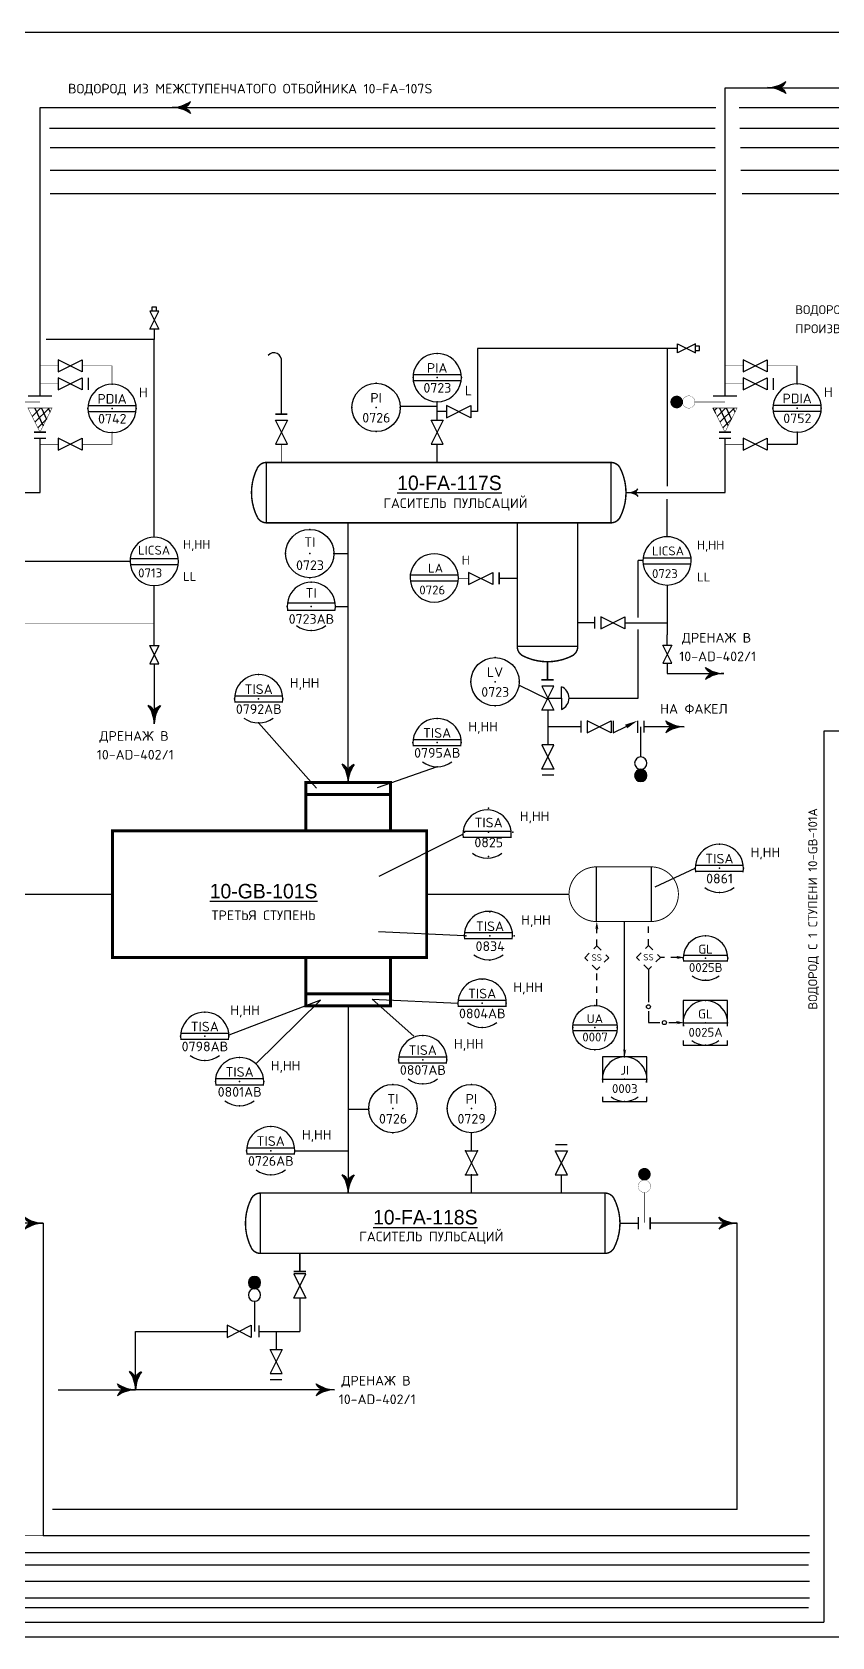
# Model space of a CAD drawing. Extents: x 230 to 652, y 120 to 276.
# Drawn here: x 380.5 to 393.08, y 123.62 to 148.87 of the extents above; entities that cross this region are included whole.
import ezdxf
from ezdxf.enums import TextEntityAlignment as Align

# ---------------------------------------------------------------- set-up
doc = ezdxf.new("R2010")
doc.units = 0
doc.header["$MEASUREMENT"] = 0
for name, pattern in [('DASH', [0.15625, 0.09375, -0.0625]), ('HIDDEN', [0.125, 0.0625, -0.0625]), ('SDASH', [0.09375, 0.046875, -0.046875])]:
    doc.linetypes.add(name, pattern=pattern)
doc.layers.get('0').update_dxf_attribs({"linetype": 'CONTINUOUS'})
for name, color, linetype in [('IN-ATTRIBS', 7, 'CONTINUOUS'), ('IN-ELECTRICAL', 7, 'HIDDEN'), ('IN-EQUIP', 6, 'CONTINUOUS'), ('IN-EQUIPMENT', 7, 'CONTINUOUS'), ('IN-FUTURE', 7, 'DASH'), ('IN-INST-TAP', 7, 'CONTINUOUS'), ('IN-INSTRUMENT', 7, 'SDASH'), ('IN-MAJ-PROC', 3, 'CONTINUOUS'), ('IN-MIN-PROC', 7, 'CONTINUOUS'), ('IN-SOFTWARE', 7, 'CONTINUOUS'), ('IN-TEXT', 51, 'CONTINUOUS')]:
    doc.layers.add(name, color=color, linetype=linetype)
doc.styles.add('ATTRIBS', font='SIMPLEX', dxfattribs={"width": 0.8, "height": 0.125})
doc.styles.add('B2', font='AU101S01', dxfattribs={"height": 0.14})
doc.styles.add('NARROW', font='simplex', dxfattribs={"width": 0.75, "height": 0.1})
doc.styles.add('S1', font='SIMPLEX.shx')
doc.styles.add('SIMPLEX', font='SIMPLEX')

# ---------------------------------------------------------------- blocks, each defined once
blk = doc.blocks.new('BUBTEXT')
at = {"layer": 'IN-ATTRIBS'}
for p in [(0, 0.25), (-0.25, 0), (0, 0), (0.25, 0), (0, -0.25)]:
    blk.add_point(p, dxfattribs=at)
at = {"layer": 'IN-ATTRIBS', "flags": 1}
for tag, style, width, p in [('IDNUM', 'ATTRIBS', 0.8, (0.009, 0.584)), ('DWGNO', 'ATTRIBS', 0.8, (0.003, 0.447)), ('FILENO', 'ATTRIBS', 0.8, (-0.003, 0.311)), ('LOC', 'ATTRIBS', 0.8, (-0.08, -0.422)), ('SIG', 'ATTRIBS', 0.8, (-0.087, -0.563)), ('INSTALL', 'ATTRIBS', 0.8, (-0.087, -0.699)), ('SERV', 'ATTRIBS', 0.8, (-0.083, -0.838)), ('DATE', 'ATTRIBS', 0.8, (-0.088, -0.969)), ('CSYS', 'NARROW', 0.75, (-0.087, -1.243)), ('DES', 'NARROW', 0.75, (-0.087, -1.102))]:
    blk.add_attdef(tag, text='', height=0.1, dxfattribs=dict(at, style=style, width=width)).set_placement(p, align=Align.CENTER)
at = {"layer": 'IN-ATTRIBS', "style": 'ATTRIBS', "flags": 1}
blk.add_attdef('SYSCDI', text='', height=0.1, dxfattribs=at).set_placement((-0.312, 0.312), align=Align.RIGHT)
at = {"layer": 'IN-ATTRIBS', "style": 'S1'}
for tag, p in [('XT', (0.324, 0.257)), ('A1', (0.323, 0.115)), ('A2', (0.323, -0.035)), ('A3', (0.323, -0.185)), ('RES', (0.323, -0.342))]:
    blk.add_attdef(tag, p, '', height=0.1, dxfattribs=at)
at = {"layer": 'IN-ATTRIBS', "style": 'ATTRIBS'}
blk.add_attdef('SYSCDV', text='', height=0.1, dxfattribs=at).set_placement((-0.312, 0.141), align=Align.RIGHT)
at = {"layer": 'IN-ATTRIBS', "style": 'S1'}
for tag, p in [('INSTTYPE', (0, 0.05)), ('TAGNUM', (0.002, -0.156)), ('MD', (0.402, -0.565)), ('SZ', (0.402, -0.696))]:
    blk.add_attdef(tag, text='', height=0.1, dxfattribs=at).set_placement(p, align=Align.CENTER)
blk = doc.blocks.new('PE2')
for points in [[(0, 0, 0.150368), (0.188, 0.062, 0.150368)], [(0.125, 0, 0.206864), (0.188, 0.062, 0.206864)], [(0.125, 0, -0.206864), (0.188, -0.062, -0.206864)]]:
    blk.add_lwpolyline(points, format="xyb")
blk.add_arc((-0.008, -0.336), 0.336, 54.4623, 88.6678)
for points in [[(0, 0), (0.125, 0), (0.04, 0.003), (0.141, 0.008)], [(0, 0), (0.125, 0), (0.04, -0.003), (0.141, -0.008)], [(0.04, 0.003), (0.141, 0.008), (0.079, 0.011), (0.156, 0.019)], [(0.079, 0.011), (0.156, 0.019), (0.117, 0.024), (0.169, 0.031)], [(0.117, 0.024), (0.169, 0.031), (0.154, 0.041), (0.179, 0.046)], [(0.154, 0.041), (0.179, 0.046), (0.188, 0.062)], [(0.04, -0.003), (0.141, -0.008), (0.079, -0.011), (0.156, -0.019)], [(0.079, -0.011), (0.156, -0.019), (0.117, -0.024), (0.169, -0.031)], [(0.117, -0.024), (0.169, -0.031), (0.154, -0.041), (0.179, -0.046)], [(0.154, -0.041), (0.179, -0.046), (0.188, -0.062)]]:
    blk.add_solid(points)
blk = doc.blocks.new('PE13')
at = {"const_width": 0.015}
for points in [[(0, 0), (0.1875, 0)], [(0.1875, 0.0625), (0.1875, -0.0625)]]:
    blk.add_lwpolyline(points, dxfattribs=at)
blk = doc.blocks.new('PE3')
for points in [[(0, 0, 0.150368), (0.188, 0.062, 0.150368)], [(0.125, 0, 0.206864), (0.188, 0.062, 0.206864)], [(0.125, 0, -0.206864), (0.188, -0.062, -0.206864)]]:
    blk.add_lwpolyline(points, format="xyb")
blk.add_arc((-0.008, -0.336), 0.336, 54.4623, 88.6678)
for points in [[(0, 0), (0.125, 0), (0.04, 0.003), (0.141, 0.008)], [(0, 0), (0.125, 0), (0.04, -0.003), (0.141, -0.008)], [(0.04, 0.003), (0.141, 0.008), (0.079, 0.011), (0.156, 0.019)], [(0.079, 0.011), (0.156, 0.019), (0.117, 0.024), (0.169, 0.031)], [(0.117, 0.024), (0.169, 0.031), (0.154, 0.041), (0.179, 0.046)], [(0.154, 0.041), (0.179, 0.046), (0.188, 0.062)], [(0.04, -0.003), (0.141, -0.008), (0.079, -0.011), (0.156, -0.019)], [(0.079, -0.011), (0.156, -0.019), (0.117, -0.024), (0.169, -0.031)], [(0.117, -0.024), (0.169, -0.031), (0.154, -0.041), (0.179, -0.046)], [(0.154, -0.041), (0.179, -0.046), (0.188, -0.062)]]:
    blk.add_solid(points)
blk = doc.blocks.new('PD14')
for points, const_width in [([(0.03, 0.5, 1), (0.095, 0.5, 1)], 0.065), ([(-0.00125, 0.375, 1), (0.12625, 0.375, 1)], 0.0025)]:
    blk.add_lwpolyline(points, format="xyb", close=True, dxfattribs=dict(const_width=const_width))
at = {"const_width": 0.005}
blk.add_lwpolyline([(0.0625, 0.3125), (0.0625, 0)], dxfattribs=at)
blk = doc.blocks.new('T1FLANGE')
at = {"layer": 'IN-EQUIPMENT', "const_width": 0.015}
blk.add_lwpolyline([(0, 0.0625), (0, -0.0625)], dxfattribs=at)
blk = doc.blocks.new('-ARROW')
blk.add_line((0.085, 0), (0.125, 0))
for points in [[(0.085, 0), (0, 0), (0.085, 0), (0.124, 0.025)], [(0.085, 0), (0, 0), (0.085, 0), (0.124, -0.025)]]:
    blk.add_solid(points)
blk = doc.blocks.new('PH11')
blk.add_lwpolyline([(-0.188, 0), (0, 0.188), (0.188, 0), (0, -0.188), (-0.188, 0)])
at = {"layer": 'IN-ATTRIBS', "style": 'S1', "flags": 1}
for tag, p in [('DWGNO', (-0.003, 0.23)), ('IDNUM', (0.003, 0.367)), ('MODNO', (0, -0.537)), ('SIG', (-0.002, -0.389)), ('ADDR', (0, -0.837)), ('DATE', (-0.008, -0.985))]:
    blk.add_attdef(tag, text='', height=0.1, dxfattribs=at).set_placement(p, align=Align.CENTER)
at = {"layer": 'IN-ATTRIBS', "style": 'S1'}
for tag, p in [('LSYS', (0, -0.047)), ('LNUM', (0.228, -0.183)), ('PT', (0, -0.687))]:
    blk.add_attdef(tag, text='', height=0.1, dxfattribs=at).set_placement(p, align=Align.CENTER)
blk = doc.blocks.new('SOFTCIR')
blk.add_circle((0, 0), 0.266)

msp = doc.modelspace()

# ---------------------------------------------------------------- hatches: boundary and pattern name
at = {"linetype": 'Continuous'}
h = msp.add_hatch(dxfattribs=at)
h.set_pattern_fill('ANSI31', color=2, scale=0.76, style=0)
h.set_pattern_definition([(45, (115.23823, -641.59429), (-0.067175144, 0.067175144), [])])
h.paths.add_polyline_path([(391.591, 142.958), (391.401, 142.958), (391.211, 142.958), (391.401, 142.578)])
h = msp.add_hatch(dxfattribs=at)
h.set_pattern_fill('ANSI31', color=2, scale=0.76, angle=250, style=0)
h.set_pattern_definition([(295, (115.23823, -641.59429), (0.08609924, 0.040148735), [])])
h.paths.add_polyline_path([(391.591, 142.958), (391.401, 142.958), (391.211, 142.958), (391.401, 142.578)])
for points in [[(390.172, 137.177, 1), (389.978, 137.177, 1)], [(384.098, 129.197, -1), (383.904, 129.197, -1)]]:
    msp.add_hatch(color=2).paths.add_polyline_path(points)

# ---------------------------------------------------------------- linework, layer by layer
at = {"color": 6, "linetype": 'Continuous'}
for p, q in [((229.992, 148.873), (499.167, 148.873)), ((229.992, 123.624), (499.167, 123.624))]:
    msp.add_line(p, q, dxfattribs=at)
at = {"color": 3, "linetype": 'Continuous'}
for p, q in [((391.401, 147.997), (471.115, 147.997)), ((380.628, 147.687), (391.256, 147.687)), ((391.622, 147.687), (457.935, 147.686)), ((380.775, 147.363), (391.246, 147.363)), ((391.632, 147.363), (442.482, 147.362)), ((380.79, 147.055), (391.246, 147.055)), ((391.642, 147.055), (428.77, 147.054)), ((380.79, 146.703), (391.256, 146.703)), ((391.652, 146.703), (413.069, 146.703)), ((380.79, 146.336), (391.256, 146.336)), ((391.672, 146.336), (399.878, 146.336)), ((378.887, 141.627), (380.628, 141.627)), ((389.844, 141.627), (391.401, 141.627)), ((385.474, 138.682), (385.474, 141.152)), ((385.474, 137.209), (385.474, 138.682)), ((392.953, 137.873), (392.953, 123.858)), ((393.213, 137.873), (392.953, 137.873)), ((385.474, 133.552), (385.474, 131.747)), ((385.474, 131.747), (385.474, 130.797)), ((380.675, 130.132), (379.362, 130.132)), ((380.675, 130.132), (380.675, 125.217)), ((391.592, 130.132), (390.224, 130.132)), ((391.592, 125.628), (391.592, 130.132)), ((391.592, 125.628), (380.826, 125.628)), ((380.675, 125.217), (392.732, 125.217)), ((370.646, 124.951), (392.732, 124.951)), ((346.364, 124.503), (392.732, 124.503)), ((336.585, 124.237), (392.732, 124.237)), ((312.176, 124.085), (392.713, 124.085)), ((302.257, 123.858), (392.953, 123.858))]:
    msp.add_line(p, q, dxfattribs=at)
at = {"color": 2}
for p, q in [((382.424, 144.198), (382.424, 144.037)), ((380.913, 143.528), (381.293, 143.718)), ((381.293, 143.528), (380.913, 143.718)), ((380.913, 143.718), (380.913, 143.528)), ((381.293, 143.718), (381.293, 143.528)), ((390.651, 143.897), (390.491, 143.897)), ((391.686, 143.528), (392.066, 143.718)), ((392.066, 143.528), (391.686, 143.718)), ((391.686, 143.718), (391.686, 143.528)), ((392.066, 143.718), (392.066, 143.528)), ((387.021, 142.806), (387.401, 142.996)), ((387.401, 142.806), (387.021, 142.996)), ((387.021, 142.996), (387.021, 142.806)), ((387.401, 142.996), (387.401, 142.806)), ((380.913, 142.293), (381.293, 142.483)), ((381.293, 142.293), (380.913, 142.483)), ((380.913, 142.483), (380.913, 142.293)), ((381.293, 142.483), (381.293, 142.293)), ((391.686, 142.293), (392.066, 142.483)), ((392.066, 142.293), (391.686, 142.483)), ((391.686, 142.483), (391.686, 142.293)), ((392.066, 142.483), (392.066, 142.293)), ((382.497, 138.935), (382.354, 139.22)), ((382.354, 139.22), (382.497, 139.22)), ((382.497, 139.22), (382.354, 138.935)), ((390.564, 138.944), (390.421, 139.229)), ((390.421, 139.229), (390.564, 139.229)), ((390.564, 139.229), (390.421, 138.944)), ((382.354, 138.935), (382.497, 138.935)), ((390.421, 138.944), (390.564, 138.944)), ((389.644, 138.038), (389.644, 137.848)), ((389.644, 137.848), (389.846, 137.948)), ((390.024, 138.038), (390.024, 137.848)), ((390.075, 137.468), (390.075, 137.943)), ((384.001, 128.906), (384.001, 128.431))]:
    msp.add_line(p, q, dxfattribs=at)
at = {"color": 5, "linetype": 'Continuous'}
for p, q in [((382.424, 144.037), (380.725, 144.037)), ((388.364, 143.897), (387.506, 143.897)), ((387.506, 143.897), (387.506, 142.901)), ((390.491, 143.897), (388.364, 143.897)), ((390.491, 143.897), (390.491, 141.73)), ((387.021, 142.901), (386.874, 142.901)), ((387.506, 142.901), (387.401, 142.901)), ((390.491, 140.933), (390.491, 141.523)), ((382.425, 138.935), (382.425, 138.772)), ((390.492, 138.944), (390.492, 138.781)), ((382.425, 138.772), (382.425, 137.992)), ((390.492, 138.781), (391.381, 138.781)), ((346.499, 124.756), (392.713, 124.756))]:
    msp.add_line(p, q, dxfattribs=at)
at = {"linetype": 'Continuous'}
for p, q in [((384.424, 142.862), (384.424, 143.689)), ((386.497, 143.485), (387.251, 143.485)), ((386.497, 143.39), (387.251, 143.39)), ((381.384, 142.999), (382.138, 142.999)), ((392.158, 143.005), (392.912, 143.005)), ((381.384, 142.904), (382.138, 142.904)), ((392.158, 142.91), (392.912, 142.91)), ((382.044, 140.544), (379.018, 140.544)), ((382.047, 140.593), (382.801, 140.593)), ((382.047, 140.498), (382.801, 140.498)), ((390.11, 140.557), (390.037, 140.557)), ((390.037, 139.665), (390.037, 140.557)), ((390.113, 140.6), (390.867, 140.6)), ((390.113, 140.505), (390.867, 140.505)), ((386.451, 140.332), (387.205, 140.332)), ((386.451, 140.237), (387.205, 140.237)), ((390.037, 138.394), (390.037, 139.475)), ((383.689, 138.431), (384.443, 138.431)), ((388.947, 138.394), (390.037, 138.394)), ((383.689, 138.336), (384.443, 138.336)), ((386.496, 137.742), (387.25, 137.742)), ((386.496, 137.647), (387.25, 137.647)), ((387.283, 136.302), (388.037, 136.302)), ((387.283, 136.207), (388.037, 136.207)), ((390.935, 135.764), (391.689, 135.764)), ((390.935, 135.669), (391.689, 135.669)), ((376.322, 135.309), (381.769, 135.309)), ((386.709, 135.309), (388.947, 135.309)), ((387.303, 134.706), (388.057, 134.706)), ((387.303, 134.611), (388.057, 134.611)), ((390.748, 134.348), (391.442, 134.348)), ((390.748, 134.261), (391.442, 134.261)), ((387.204, 133.642), (387.958, 133.642)), ((387.204, 133.547), (387.958, 133.547)), ((382.842, 133.122), (383.597, 133.122)), ((389.008, 133.254), (389.702, 133.254)), ((389.008, 133.167), (389.702, 133.167)), ((390.742, 133.285), (391.442, 133.285)), ((382.842, 133.027), (383.597, 133.027)), ((386.27, 132.752), (387.024, 132.752)), ((386.27, 132.657), (387.024, 132.657)), ((383.389, 132.407), (384.143, 132.407)), ((383.389, 132.312), (384.143, 132.312)), ((389.472, 132.399), (390.172, 132.399)), ((383.879, 131.321), (384.633, 131.321)), ((383.879, 131.226), (384.633, 131.226))]:
    msp.add_line(p, q, dxfattribs=at)
at = {"color": 2, "linetype": 'Continuous'}
for p, q in [((380.504, 142.827), (380.635, 142.958)), ((380.545, 142.958), (380.677, 142.676)), ((380.548, 142.737), (380.77, 142.958)), ((380.65, 142.958), (380.731, 142.785)), ((380.755, 142.958), (380.785, 142.893)), ((380.593, 142.647), (380.731, 142.785)), ((388.616, 138.394), (388.828, 138.394)), ((388.828, 138.394), (388.828, 138.573)), ((388.828, 138.394), (388.828, 138.215))]:
    msp.add_line(p, q, dxfattribs=at)
at = {"color": 7, "linetype": 'Continuous'}
for p, q in [((386.874, 142.98), (386.293, 142.98)), ((385.251, 140.667), (385.474, 140.667)), ((384.514, 139.895), (385.273, 139.895)), ((384.514, 139.78), (385.272, 139.78)), ((385.269, 139.837), (385.473, 139.837)), ((388.161, 138.6), (388.616, 138.379)), ((384.066, 138.003), (384.978, 136.978)), ((386.873, 137.314), (385.93, 136.985)), ((385.963, 135.595), (387.28, 136.256)), ((390.301, 135.423), (390.932, 135.718)), ((385.953, 134.723), (387.3, 134.66)), ((385.039, 133.644), (383.596, 133.092)), ((384.021, 132.642), (385.039, 133.644)), ((385.854, 133.659), (387.201, 133.596)), ((386.508, 133.075), (385.854, 133.659)), ((385.797, 131.92), (385.474, 131.92)), ((384.636, 131.272), (385.474, 131.272))]:
    msp.add_line(p, q, dxfattribs=at)
at = {"color": 5}
for p, q in [((382.425, 139.22), (382.425, 140.165)), ((390.492, 139.229), (390.492, 139.39)), ((382.129, 127.512), (382.129, 128.431)), ((382.129, 128.431), (383.569, 128.431)), ((380.914, 127.512), (382.13, 127.512))]:
    msp.add_line(p, q, dxfattribs=at)
msp.add_line((390.034, 130.227), (390.034, 130.037))
at = {"color": 2}
for points in [[(382.353, 144.483), (382.495, 144.198), (382.353, 144.198), (382.495, 144.483)], [(390.936, 143.969), (390.651, 143.826), (390.651, 143.969), (390.936, 143.826)], [(380.913, 143.244), (381.293, 143.434), (381.293, 143.244), (380.913, 143.434)], [(391.686, 143.243), (392.066, 143.433), (392.066, 143.243), (391.686, 143.433)], [(384.519, 142.387), (384.329, 142.767), (384.519, 142.767), (384.329, 142.387)], [(386.969, 142.387), (386.779, 142.767), (386.969, 142.767), (386.779, 142.387)], [(387.747, 140.183), (387.367, 140.373), (387.367, 140.183), (387.747, 140.373)], [(389.447, 139.485), (389.827, 139.675), (389.827, 139.485), (389.447, 139.675)], [(388.521, 138.584), (388.711, 138.204), (388.521, 138.204), (388.711, 138.584)], [(389.232, 137.848), (389.612, 138.038), (389.612, 137.848), (389.232, 138.038)], [(388.521, 137.658), (388.711, 137.278), (388.521, 137.278), (388.711, 137.658)], [(387.507, 130.892), (387.317, 131.272), (387.507, 131.272), (387.317, 130.892)], [(388.922, 130.892), (388.732, 131.272), (388.922, 131.272), (388.732, 130.892)], [(384.619, 129.334), (384.809, 128.954), (384.619, 128.954), (384.809, 129.334)], [(383.949, 128.336), (383.569, 128.526), (383.569, 128.336), (383.949, 128.526)], [(384.435, 128.146), (384.245, 127.766), (384.435, 127.766), (384.245, 128.146)]]:
    msp.add_lwpolyline(points, close=True, dxfattribs=at)
for points in [[(382.46, 144.483), (382.46, 144.546), (382.388, 144.546), (382.388, 144.483)], [(390.936, 143.862), (391, 143.862), (391, 143.933), (390.936, 143.933)]]:
    msp.add_lwpolyline(points, dxfattribs=at)
at = {"color": 2, "const_width": 0.0076}
msp.add_lwpolyline([(380.153, 143.053), (380.628, 143.053)], dxfattribs=at)
at = {"color": 3, "linetype": 'Continuous'}
for points in [[(389.969, 141.627, 0.206864), (390.031, 141.689)], [(389.969, 141.627, -0.206864), (390.031, 141.564)]]:
    msp.add_lwpolyline(points, format="xyb", dxfattribs=at)
for points in [[(391.442, 133.231), (391.442, 133.635), (390.742, 133.635), (390.742, 133.231)], [(390.742, 133.007), (390.742, 132.935), (391.442, 132.935), (391.442, 133.007)], [(390.172, 132.345), (390.172, 132.749), (389.472, 132.749), (389.472, 132.345)], [(389.472, 132.121), (389.472, 132.049), (390.172, 132.049), (390.172, 132.121)]]:
    msp.add_lwpolyline(points)
for points, const_width in [([(390.084, 130.903, 1), (390.182, 130.903, 1)], 0.0988), ([(390.036, 130.713, 1), (390.23, 130.713, 1)], 0.0038)]:
    msp.add_lwpolyline(points, format="xyb", close=True, dxfattribs=dict(const_width=const_width))
for points, const_width in [([(390.133, 130.618), (390.133, 130.143)], 0.0076), ([(389.749, 130.132), (390.034, 130.132)], 0.0228)]:
    msp.add_lwpolyline(points, dxfattribs=dict(const_width=const_width))
for points in [[(381.94, 127.512, -0.206864), (381.845, 127.607, -0.206864)], [(382.13, 127.512, 0.150368), (381.845, 127.417, 0.150368)], [(381.94, 127.512, 0.206864), (381.845, 127.417, 0.206864)]]:
    msp.add_lwpolyline(points, format="xyb")
for centre, radius in [((385.914, 142.967), 0.38), ((384.871, 140.669), 0.38), ((387.784, 138.652), 0.38), ((389.355, 133.21), 0.35), ((386.177, 131.937), 0.38), ((387.412, 131.937), 0.38)]:
    msp.add_circle(centre, radius)
at = {"linetype": 'Continuous'}
msp.add_arc((384.307, 143.708), 0.119, 351.1344, 139.8314, dxfattribs=at)
for centre, radius, start, end in [((386.874, 143.437), 0.38, 351.1529, 188.8471), ((381.761, 142.952), 0.38, 351.1529, 188.8471), ((386.874, 143.437), 0.38, 188.8471, 351.1529), ((392.535, 142.957), 0.38, 351.1529, 188.8471), ((381.761, 142.952), 0.38, 188.8471, 351.1529), ((392.535, 142.957), 0.38, 188.8471, 351.1529), ((382.424, 140.545), 0.38, 351.1529, 188.8471), ((390.49, 140.553), 0.38, 351.1529, 188.8471), ((386.828, 140.285), 0.38, 351.1529, 188.8471), ((382.424, 140.545), 0.38, 188.8471, 351.1529), ((390.49, 140.553), 0.38, 188.8471, 351.1529), ((384.894, 139.838), 0.38, 351.1529, 188.8471), ((386.828, 140.285), 0.38, 188.8471, 351.1529), ((384.894, 139.838), 0.38, 232.6037, 307.3963), ((384.066, 138.383), 0.38, 351.1529, 188.8471), ((384.066, 138.383), 0.38, 232.6037, 307.3963), ((386.873, 137.694), 0.38, 351.1529, 188.8471), ((386.873, 137.694), 0.38, 232.6037, 307.3963), ((387.66, 136.255), 0.38, 351.1529, 188.8471), ((391.312, 135.716), 0.38, 351.1529, 188.8471), ((387.66, 136.255), 0.38, 232.6037, 307.3963), ((391.312, 135.716), 0.38, 232.6037, 307.3963), ((387.68, 134.658), 0.38, 351.1529, 188.8471), ((391.095, 134.304), 0.35, 351.1529, 188.8471), ((387.68, 134.658), 0.38, 232.6037, 307.3963), ((387.581, 133.594), 0.38, 351.1529, 188.8471), ((391.095, 134.304), 0.35, 232.6037, 307.3963), ((391.092, 133.285), 0.35, 351.1529, 188.8471), ((383.219, 133.074), 0.38, 351.1529, 188.8471), ((386.647, 132.704), 0.38, 351.1529, 188.8471), ((387.581, 133.594), 0.38, 232.6037, 307.3963), ((391.092, 133.285), 0.35, 232.6037, 307.3963), ((383.219, 133.074), 0.38, 232.6037, 307.3963), ((383.766, 132.36), 0.38, 351.1529, 188.8471), ((389.822, 132.399), 0.35, 351.1529, 188.8471), ((386.647, 132.704), 0.38, 232.6037, 307.3963), ((383.766, 132.36), 0.38, 232.6037, 307.3963), ((389.822, 132.399), 0.35, 232.6037, 307.3963), ((384.256, 131.273), 0.38, 351.1529, 188.8471), ((384.256, 131.273), 0.38, 232.6037, 307.3963), ((382.142, 128.023), 0.511, 234.4623, 268.6678)]:
    msp.add_arc(centre, radius, start, end)
at = {"color": 2, "linetype": 'Continuous'}
msp.add_arc((388.754, 138.394), 0.194, 292.6677, 67.3323, dxfattribs=at)
at = {"color": 2}
for centre, start, end in [((390.075, 137.371), 0, 180), ((390.075, 137.371), 180, 0), ((390.075, 137.177), 0, 180), ((390.075, 137.177), 180, 0), ((384.001, 129.197), 0, 180), ((384.001, 129.197), 180, 0), ((384.001, 129.003), 0, 180), ((384.001, 129.003), 180, 0)]:
    msp.add_arc(centre, 0.0969, start, end, dxfattribs=at)
at = {"color": 3, "linetype": 'Continuous'}
for points in [[(389.923, 141.638), (390, 141.645), (389.961, 141.651), (390.013, 141.658)], [(389.961, 141.651), (390.013, 141.658), (389.997, 141.668), (390.023, 141.673)], [(389.997, 141.668), (390.023, 141.673), (390.031, 141.689)], [(389.884, 141.63), (389.985, 141.635), (389.923, 141.638), (390, 141.645)], [(389.884, 141.623), (389.985, 141.619), (389.923, 141.615), (390, 141.608)], [(389.923, 141.615), (390, 141.608), (389.961, 141.603), (390.013, 141.595)], [(389.961, 141.603), (390.013, 141.595), (389.997, 141.586), (390.023, 141.58)], [(389.997, 141.586), (390.023, 141.58), (390.031, 141.564)]]:
    msp.add_solid(points, dxfattribs=at)
at = {"color": 2}
msp.add_solid([(389.829, 137.977), (390.024, 138.038), (389.862, 137.919)], dxfattribs=at)
for points in [[(381.897, 127.575), (381.857, 127.583), (381.845, 127.607)], [(381.952, 127.549), (381.873, 127.56), (381.897, 127.575), (381.857, 127.583)], [(382.01, 127.53), (381.893, 127.541), (381.952, 127.549), (381.873, 127.56)], [(382.069, 127.517), (381.915, 127.525), (382.01, 127.53), (381.893, 127.541)], [(382.13, 127.512), (381.94, 127.512), (382.069, 127.517), (381.915, 127.525)], [(382.13, 127.512), (381.94, 127.512), (382.069, 127.507), (381.915, 127.5)], [(381.897, 127.45), (381.857, 127.442), (381.845, 127.417)], [(381.952, 127.476), (381.873, 127.465), (381.897, 127.45), (381.857, 127.442)], [(382.01, 127.495), (381.893, 127.484), (381.952, 127.476), (381.873, 127.465)], [(382.069, 127.507), (381.915, 127.5), (382.01, 127.495), (381.893, 127.484)]]:
    msp.add_solid(points)
at = {"layer": 'IN-ATTRIBS', "color": 2}
for p in [(387.317, 131.272), (387.412, 131.272), (387.507, 131.272), (387.317, 130.892), (387.412, 130.892), (387.507, 130.892)]:
    msp.add_point(p, dxfattribs=at)
at = {"layer": 'IN-ELECTRICAL', "linetype": 'Continuous'}
msp.add_line((389.822, 132.749), (389.822, 134.879), dxfattribs=at)
at = {"layer": 'IN-ELECTRICAL'}
for p, q in [((390.197, 134.502), (390.197, 134.879)), ((389.384, 134.497), (389.384, 134.77)), ((389.384, 133.559), (389.384, 134.129)), ((390.65, 134.314), (390.384, 134.314))]:
    msp.add_line(p, q, dxfattribs=at)
at = {"layer": 'IN-EQUIPMENT', "color": 6}
for p, q in [((384.191, 141.152), (384.191, 142.102)), ((389.606, 142.102), (389.606, 141.152)), ((389.084, 139.204), (388.134, 139.204)), ((389.377, 135.739), (389.377, 134.879)), ((390.238, 135.739), (390.238, 134.879)), ((384.096, 129.657), (384.096, 130.607)), ((389.511, 130.607), (389.511, 129.657))]:
    msp.add_line(p, q, dxfattribs=at)
at = {"layer": 'IN-EQUIPMENT', "color": 2, "const_width": 0.0228}
for points in [[(381.388, 143.434), (381.388, 143.244)], [(392.161, 143.433), (392.161, 143.243)], [(380.438, 143.148), (380.818, 143.148)], [(391.211, 143.148), (391.591, 143.148)], [(384.329, 142.862), (384.519, 142.862)], [(380.533, 142.578), (380.723, 142.578)], [(380.533, 142.578), (380.723, 142.578)], [(380.533, 142.483), (380.723, 142.483)], [(380.533, 142.483), (380.723, 142.483)], [(389.137, 137.848), (389.137, 138.038)], [(390.127, 137.848), (390.127, 138.038)], [(388.711, 137.183), (388.521, 137.183)], [(388.732, 131.367), (388.922, 131.367)], [(384.071, 128.336), (384.071, 128.526)], [(384.245, 127.671), (384.435, 127.671)]]:
    msp.add_lwpolyline(points, dxfattribs=at)
at = {"layer": 'IN-EQUIPMENT', "color": 6}
for points, const_width in [([(384.191, 142.102, 0.267949), (384.049, 142.02, 0.242718), (384.049, 141.234, 0.267949), (384.191, 141.152), (389.606, 141.152, 0.267949), (389.748, 141.234, 0.242718), (389.748, 142.02, 0.267949), (389.606, 142.102)], 0.0228), ([(389.377, 135.739), (390.238, 135.739, -1), (390.238, 134.879), (389.377, 134.879, -1)], 0.015), ([(384.096, 130.607, 0.267949), (383.954, 130.525, 0.242718), (383.954, 129.739, 0.267949), (384.096, 129.657), (389.511, 129.657, 0.267949), (389.653, 129.739, 0.242718), (389.653, 130.525, 0.267949), (389.511, 130.607)], 0.0228)]:
    msp.add_lwpolyline(points, format="xyb", close=True, dxfattribs=dict(at, const_width=const_width))
at = {"layer": 'IN-EQUIPMENT', "color": 6, "const_width": 0.0228}
msp.add_lwpolyline([(388.134, 141.152), (388.134, 139.204, 0.267949), (388.216, 139.062, 0.242718), (389.002, 139.062, 0.267949), (389.084, 139.204), (389.084, 141.152, 1.415386)], format="xyb", dxfattribs=at)
at = {"layer": 'IN-EQUIPMENT', "const_width": 0.0228}
for points in [[(389.352, 139.675), (389.352, 139.485)], [(389.084, 139.58), (389.352, 139.58)], [(390.224, 130.227), (390.224, 130.037)]]:
    msp.add_lwpolyline(points, dxfattribs=at)
at = {"layer": 'IN-EQUIPMENT', "color": 6, "const_width": 0.0456}
for points in [[(384.809, 136.307), (384.809, 137.067), (386.139, 137.067), (386.139, 136.307)], [(384.809, 136.877), (386.139, 136.877)], [(381.769, 136.307), (381.769, 134.312), (386.709, 134.312), (386.709, 136.307), (381.769, 136.307)], [(384.809, 134.312), (384.809, 133.552), (386.139, 133.552), (386.139, 134.312)], [(384.809, 133.742), (386.139, 133.742)]]:
    msp.add_lwpolyline(points, dxfattribs=at)
at = {"layer": 'IN-FUTURE', "color": 2, "linetype": 'Continuous', "const_width": 0.0076}
for points in [[(380.628, 142.578), (380.438, 142.958), (380.628, 142.958), (380.818, 142.958)], [(391.401, 142.578), (391.211, 142.958), (391.401, 142.958), (391.591, 142.958)]]:
    msp.add_lwpolyline(points, close=True, dxfattribs=at)
at = {"layer": 'IN-INST-TAP', "color": 5}
for p, q in [((386.874, 142.767), (386.874, 143.052)), ((386.874, 142.102), (386.874, 142.387))]:
    msp.add_line(p, q, dxfattribs=at)
at = {"layer": 'IN-MAJ-PROC'}
for p, q in [((391.401, 143.148), (391.401, 147.997)), ((380.628, 143.148), (380.628, 147.687)), ((380.628, 141.627), (380.628, 142.483)), ((391.401, 141.627), (391.401, 142.483))]:
    msp.add_line(p, q, dxfattribs=at)
at = {"layer": 'IN-MIN-PROC', "color": 5}
for p, q in [((382.424, 142.778), (382.424, 144.037)), ((392.535, 143.337), (392.535, 143.623)), ((382.424, 140.925), (382.424, 142.778)), ((392.535, 142.579), (392.535, 142.388)), ((392.066, 142.388), (392.536, 142.388)), ((390.491, 140.173), (390.492, 139.39)), ((389.827, 139.58), (390.492, 139.58)), ((388.616, 138.204), (388.616, 137.943)), ((389.137, 137.943), (388.616, 137.943)), ((388.616, 137.943), (388.616, 137.658)), ((390.566, 137.943), (390.127, 137.943)), ((388.827, 130.607), (388.827, 130.892)), ((384.714, 128.954), (384.714, 128.431)), ((384.071, 128.431), (384.714, 128.431)), ((384.34, 128.431), (384.34, 128.146)), ((385.258, 127.512), (382.13, 127.512))]:
    msp.add_line(p, q, dxfattribs=at)
at = {"layer": 'IN-MIN-PROC'}
for p, q in [((387.412, 131.272), (387.412, 131.557)), ((387.412, 130.607), (387.412, 130.892))]:
    msp.add_line(p, q, dxfattribs=at)
at = {"layer": 'IN-MIN-PROC', "color": 5, "const_width": 0.0076}
for points in [[(380.628, 143.623), (380.913, 143.623)], [(381.293, 143.623), (381.763, 143.623)], [(381.761, 143.337), (381.761, 143.623)], [(391.401, 143.623), (391.686, 143.623)], [(392.066, 143.623), (392.536, 143.623)], [(380.628, 143.339), (380.913, 143.339)], [(391.401, 143.338), (391.686, 143.338)], [(381.761, 142.579), (381.761, 142.388)], [(380.628, 142.388), (380.913, 142.388)], [(381.293, 142.388), (381.763, 142.388)], [(391.401, 142.388), (391.686, 142.388)], [(378.87, 139.571), (382.425, 139.573)], [(380.675, 125.217), (380.39, 125.217)]]:
    msp.add_lwpolyline(points, dxfattribs=at)
at = {"layer": 'IN-MIN-PROC', "color": 7, "const_width": 0.0076}
msp.add_lwpolyline([(384.424, 142.102), (384.424, 142.387)], dxfattribs=at)
at = {"layer": 'IN-MIN-PROC', "const_width": 0.0076}
msp.add_lwpolyline([(387.367, 140.278), (387.209, 140.278)], dxfattribs=at)
at = {"layer": 'IN-SOFTWARE'}
for p, q in [((390.197, 134.122), (390.197, 133.609)), ((390.197, 133.468), (390.197, 133.288)), ((390.197, 133.288), (390.376, 133.288)), ((390.517, 133.288), (390.65, 133.288))]:
    msp.add_line(p, q, dxfattribs=at)

# ---------------------------------------------------------------- block references
at = {"layer": 'IN-EQUIP', "color": 2, "xscale": 1.52, "yscale": 1.52, "zscale": 1.52, "rotation": 90}
for p in [(391.401, 142.578), (391.401, 142.578), (391.401, 142.483), (391.401, 142.483)]:
    msp.add_blockref('T1FLANGE', p, dxfattribs=at)
at = {"layer": 'IN-EQUIPMENT', "xscale": -1.52, "yscale": 1.52, "zscale": 1.52}
msp.add_blockref('PE13', (388.134, 140.278), dxfattribs=at)
at = {"layer": 'IN-EQUIPMENT', "color": 7, "xscale": 1.52, "yscale": 1.52, "zscale": 1.52, "rotation": 270}
for p in [(388.609, 138.967), (384.714, 129.657), (384.714, 129.657)]:
    msp.add_blockref('PE13', p, dxfattribs=at)
at = {"layer": 'IN-INSTRUMENT'}
ref = msp.add_blockref('BUBTEXT', (386.874, 143.437), dxfattribs=dict(at, xscale=1.52, yscale=1.52, zscale=1.52))
ref.add_attrib('INSTTYPE', 'PIA', dxfattribs={"layer": 'IN-ATTRIBS', "height": 0.152, "style": 'S1'}).set_placement((386.874, 143.513), align=Align.CENTER)
ref.add_attrib('TAGNUM', '0723', dxfattribs={"layer": 'IN-ATTRIBS', "height": 0.152, "style": 'S1'}).set_placement((386.877, 143.2), align=Align.CENTER)
ref.add_attrib('A3', 'L', (387.308, 143.157), dxfattribs={"layer": 'IN-ATTRIBS', "height": 0.152, "style": 'S1'})
ref = msp.add_blockref('BUBTEXT', (381.761, 142.952), dxfattribs=dict(at, xscale=1.52, yscale=1.52, zscale=1.52))
ref.add_attrib('INSTTYPE', 'PDIA', dxfattribs={"layer": 'IN-ATTRIBS', "height": 0.152, "style": 'S1'}).set_placement((381.761, 143.027), align=Align.CENTER)
ref.add_attrib('TAGNUM', '0742', dxfattribs={"layer": 'IN-ATTRIBS', "height": 0.152, "style": 'S1'}).set_placement((381.764, 142.714), align=Align.CENTER)
ref.add_attrib('A1', 'H', (382.184, 143.127), dxfattribs={"layer": 'IN-ATTRIBS', "height": 0.152, "style": 'S1'})
at = {"layer": 'IN-INSTRUMENT', "color": 7, "xscale": 1.52, "yscale": 1.52, "zscale": 1.52}
msp.add_blockref('BUBTEXT', (385.914, 142.967), dxfattribs=at).add_auto_attribs({'INSTTYPE': 'PI', 'TAGNUM': '0726'})
at = {"layer": 'IN-INSTRUMENT'}
ref = msp.add_blockref('BUBTEXT', (392.535, 142.957), dxfattribs=dict(at, xscale=1.52, yscale=1.52, zscale=1.52))
ref.add_attrib('INSTTYPE', 'PDIA', dxfattribs={"layer": 'IN-ATTRIBS', "height": 0.152, "style": 'S1'}).set_placement((392.535, 143.033), align=Align.CENTER)
ref.add_attrib('TAGNUM', '0752', dxfattribs={"layer": 'IN-ATTRIBS', "height": 0.152, "style": 'S1'}).set_placement((392.538, 142.72), align=Align.CENTER)
ref.add_attrib('A1', 'H', (392.958, 143.132), dxfattribs={"layer": 'IN-ATTRIBS', "height": 0.152, "style": 'S1'})
ref = msp.add_blockref('BUBTEXT', (384.871, 140.669), dxfattribs=dict(at, xscale=1.52, yscale=1.52, zscale=1.52))
ref.add_attrib('INSTTYPE', 'TI', dxfattribs={"layer": 'IN-ATTRIBS', "height": 0.152, "style": 'S1'}).set_placement((384.87, 140.773), align=Align.CENTER)
ref.add_attrib('TAGNUM', '0723', dxfattribs={"layer": 'IN-ATTRIBS', "height": 0.152, "style": 'S1'}).set_placement((384.874, 140.409), align=Align.CENTER)
ref = msp.add_blockref('BUBTEXT', (384.894, 139.838), dxfattribs=dict(at, xscale=1.52, yscale=1.52, zscale=1.52))
ref.add_attrib('INSTTYPE', 'TI', dxfattribs={"layer": 'IN-ATTRIBS', "height": 0.152, "style": 'S1'}).set_placement((384.893, 139.972), align=Align.CENTER)
ref.add_attrib('TAGNUM', '0723AB', dxfattribs={"layer": 'IN-ATTRIBS', "height": 0.152, "style": 'S1'}).set_placement((384.897, 139.563), align=Align.CENTER)
for p, xscale, yscale, zscale, values in [((387.784, 138.652), 1.52, 1.52, 1.52, {'INSTTYPE': 'LV', 'TAGNUM': '0723'}), ((384.066, 138.383), 1.52, 1.52, 1.52, {'INSTTYPE': 'TISA', 'TAGNUM': '0792AB', 'A1': 'H,HH'}), ((386.873, 137.694), 1.52, 1.52, 1.52, {'INSTTYPE': 'TISA', 'TAGNUM': '0795AB', 'A1': 'H,HH'}), ((387.682, 136.284), 1.52, 1.52, 1.52, {'INSTTYPE': 'TISA', 'TAGNUM': '0825', 'A1': 'H,HH'}), ((391.312, 135.716), 1.52, 1.52, 1.52, {'INSTTYPE': 'TISA', 'TAGNUM': '0861', 'A1': 'H,HH'}), ((387.704, 134.652), 1.52, 1.52, 1.52, {'INSTTYPE': 'TISA', 'TAGNUM': '0834', 'A1': 'H,HH'}), ((391.095, 134.304), 1.4, 1.4, 1.4, {'INSTTYPE': 'GL', 'TAGNUM': '0025B'}), ((387.581, 133.594), 1.52, 1.52, 1.52, {'INSTTYPE': 'TISA', 'TAGNUM': '0804AB', 'A1': 'H,HH'}), ((391.092, 133.285), 1.4, 1.4, 1.4, {'INSTTYPE': 'GL', 'TAGNUM': '0025A'}), ((389.355, 133.21), 1.4, 1.4, 1.4, {'INSTTYPE': 'UA', 'TAGNUM': '0007'}), ((386.647, 132.704), 1.52, 1.52, 1.52, {'INSTTYPE': 'TISA', 'TAGNUM': '0807AB', 'A1': 'H,HH'}), ((383.766, 132.36), 1.52, 1.52, 1.52, {'INSTTYPE': 'TISA', 'TAGNUM': '0801AB', 'A1': 'H,HH'}), ((389.822, 132.399), 1.4, 1.4, 1.4, {'INSTTYPE': 'JI', 'TAGNUM': '0003'}), ((386.177, 131.937), 1.52, 1.52, 1.52, {'INSTTYPE': 'TI', 'TAGNUM': '0726'}), ((387.412, 131.937), 1.52, 1.52, 1.52, {'INSTTYPE': 'PI', 'TAGNUM': '0729'}), ((384.256, 131.273), 1.52, 1.52, 1.52, {'INSTTYPE': 'TISA', 'TAGNUM': '0726AB', 'A1': 'H,HH'})]:
    msp.add_blockref('BUBTEXT', p, dxfattribs=dict(at, xscale=xscale, yscale=yscale, zscale=zscale)).add_auto_attribs(values)
for p in [(389.384, 134.309), (390.197, 134.314)]:
    msp.add_blockref('PH11', p, dxfattribs=at).add_auto_attribs({'LSYS': 'SS'})
ref = msp.add_blockref('BUBTEXT', (383.219, 133.074), dxfattribs=dict(at, xscale=1.52, yscale=1.52, zscale=1.52))
ref.add_attrib('INSTTYPE', 'TISA', dxfattribs={"layer": 'IN-ATTRIBS', "height": 0.152, "style": 'S1'}).set_placement((383.219, 133.15), align=Align.CENTER)
ref.add_attrib('TAGNUM', '0798AB', dxfattribs={"layer": 'IN-ATTRIBS', "height": 0.152, "style": 'S1'}).set_placement((383.222, 132.837), align=Align.CENTER)
ref.add_attrib('A1', 'H,HH', (383.621, 133.407), dxfattribs={"layer": 'IN-ATTRIBS', "height": 0.152, "style": 'S1'})
at = {"layer": 'IN-MAJ-PROC', "color": 7, "xscale": 1.52, "yscale": 1.52, "zscale": 1.52, "rotation": 180}
for p in [(380.675, 130.132), (391.592, 130.132)]:
    msp.add_blockref('PE2', p, dxfattribs=at)
at = {"layer": 'IN-MIN-PROC', "color": 7, "xscale": 1.52, "yscale": 1.52, "zscale": 1.52}
for p in [(392.071, 148), (382.708, 147.687)]:
    msp.add_blockref('PE3', p, dxfattribs=at)
at = {"layer": 'IN-MIN-PROC', "color": 2, "xscale": 1.52, "yscale": 1.52, "zscale": 1.52, "rotation": 90}
msp.add_blockref('PD14', (391.401, 142.958), dxfattribs=at)
at = {"layer": 'IN-MIN-PROC', "color": 7, "xscale": 1.52, "yscale": 1.52, "zscale": 1.52}
for p, rotation in [((391.381, 138.781), 180), ((382.425, 137.992), 89.99999999999999), ((390.756, 137.943), 180), ((385.474, 137.067), 90), ((385.474, 130.607), 90), ((382.13, 127.512), 89.99999999999999), ((385.258, 127.512), 180)]:
    msp.add_blockref('PE2', p, dxfattribs=dict(at, rotation=rotation))
at = {"layer": 'IN-SOFTWARE', "xscale": 0.1176581325, "yscale": 0.1176581325, "zscale": 0.1176581325, "rotation": 180}
for p in [(390.197, 133.538), (390.447, 133.288)]:
    msp.add_blockref('SOFTCIR', p, dxfattribs=at)
at = {"layer": 'IN-SOFTWARE', "rotation": 180}
msp.add_blockref('-ARROW', (390.759, 133.288), dxfattribs=at)
at = {"layer": 'IN-TEXT'}
for p, rotation in [((389.384, 134.879), 270), ((390.759, 134.314), 180), ((389.822, 132.749), 90)]:
    msp.add_blockref('-ARROW', p, dxfattribs=dict(at, rotation=rotation))

# ---------------------------------------------------------------- texts
at = {"color": 7, "linetype": 'Continuous'}
for s, style, p in [('LICSA', 'S1', (382.171, 140.651)), ('H,HH', 'SIMPLEX', (382.878, 140.742)), ('LICSA', 'S1', (390.253, 140.64)), ('H,HH', 'SIMPLEX', (390.96, 140.731)), ('0713', 'S1', (382.171, 140.294)), ('LA', 'S1', (386.731, 140.37)), ('H', 'SIMPLEX', (387.261, 140.495)), ('0723', 'S1', (390.253, 140.283)), ('LL', 'SIMPLEX', (382.878, 140.239)), ('0726', 'S1', (386.593, 140.025)), ('LL', 'SIMPLEX', (390.96, 140.229))]:
    msp.add_text(s, height=0.14, dxfattribs=dict(at, style=style)).set_placement(p)
at = {"layer": 'IN-TEXT', "color": 1}
for s, height, style, p in [('ВОДОРОД ИЗ МЕЖСТУПЕНЧАТОГО ОТБОЙНИКА 10-FA-107S', 0.152, 'S1', (381.069, 147.907)), ('ВОДОРОД НА УСТАНОВКУ', 0.14, 'SIMPLEX', (392.506, 144.435)), ('ПРОИЗВОДСТВА ВОДОРОДА', 0.14, 'SIMPLEX', (392.506, 144.135)), ('ДРЕНАЖ В', 0.152, 'S1', (390.722, 139.268)), ('10-AD-402/1', 0.152, 'S1', (390.681, 138.975)), ('НА ФАКЕЛ', 0.152, 'S1', (390.38, 138.15)), ('ДРЕНАЖ В', 0.152, 'S1', (381.562, 137.722)), ('10-AD-402/1', 0.152, 'S1', (381.521, 137.428)), ('ДРЕНАЖ В', 0.152, 'S1', (385.368, 127.579)), ('10-AD-402/1', 0.152, 'S1', (385.326, 127.286))]:
    msp.add_text(s, height=height, dxfattribs=dict(at, style=style)).set_placement(p)
at = {"layer": 'IN-TEXT', "color": 4}
for s, height, style, p in [('%%U10-FA-117S', 0.228, 'B2', (387.067, 141.781)), ('%%U10-GB-101S', 0.228, 'B2', (384.144, 135.357)), ('ТРЕТЬЯ СТУПЕНЬ', 0.152, 'S1', (384.144, 134.977)), ('%%U10-FA-118S', 0.228, 'B2', (386.687, 130.227))]:
    msp.add_text(s, height=height, dxfattribs=dict(at, style=style)).set_placement(p, align=Align.MIDDLE)
at = {"layer": 'IN-TEXT', "color": 4, "style": 'S1'}
for p in [(387.162, 141.385), (386.782, 129.847)]:
    msp.add_text('ГАСИТЕЛЬ ПУЛЬСАЦИЙ', height=0.152, dxfattribs=at).set_placement(p, align=Align.CENTER)
at = {"layer": 'IN-TEXT', "color": 1, "style": 'SIMPLEX'}
msp.add_text('ВОДОРОД С 1 СТУПЕНИ 10-GB-101A', height=0.14, rotation=90, dxfattribs=at).set_placement((392.851, 133.494))

doc.saveas('drawing.dxf')
